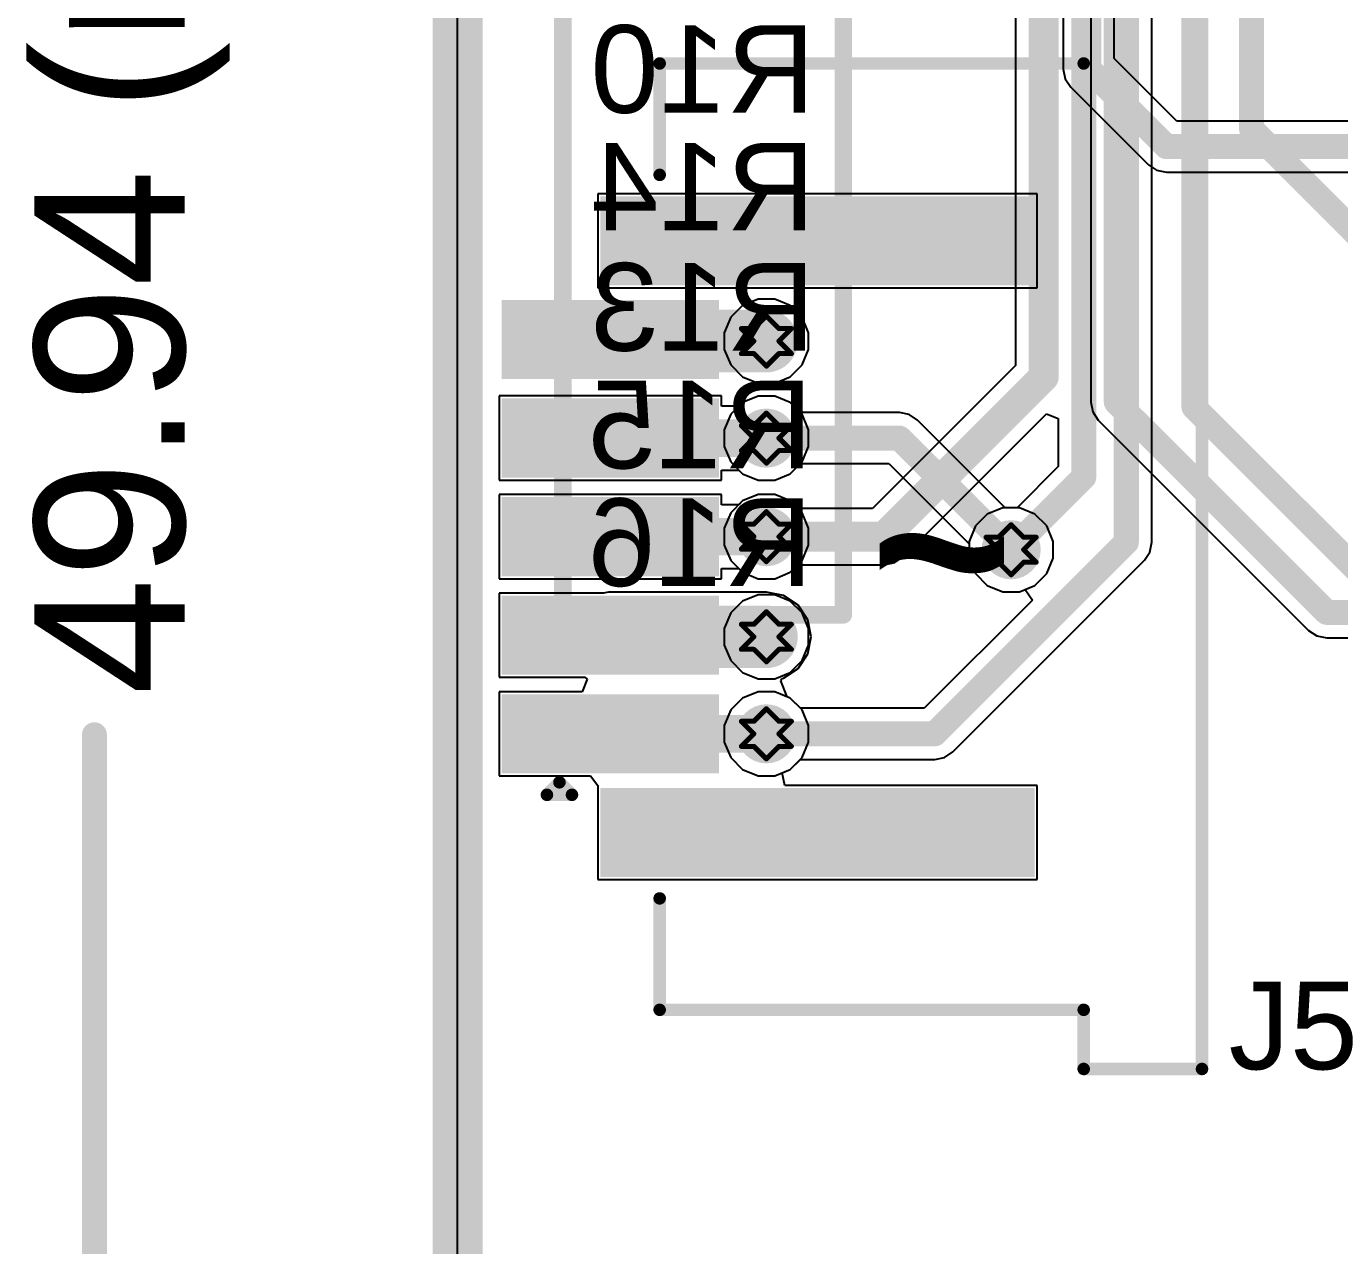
# Model space of a CAD drawing. Header units: inches. Extents: x -0.2 to 15.8, y 0 to 3.5.
# Drawn here: x -0.172 to 0.352, y 0.477 to 0.964 of the extents above; entities that cross this region are included whole.
import ezdxf

# ---------------------------------------------------------------- set-up
doc = ezdxf.new("R2010")
doc.units = ezdxf.units.IN
doc.header["$MEASUREMENT"] = 0
for name, color, linetype in [('Board Outline', 76, 'Continuous'), ('Bottom Layer', 5, 'Continuous'), ('Bottom Overlay', 54, 'Continuous'), ('Dimension', 6, 'Continuous'), ('Drill Drawing', 1, 'Continuous'), ('Signal_1', 16, 'Continuous'), ('Signal_2', 76, 'Continuous'), ('Top Layer', 1, 'Continuous'), ('Top Overlay', 2, 'Continuous'), ('Top Paste', 8, 'Continuous'), ('Top Solder', 216, 'Continuous'), ('Via Holes', 16, 'Continuous')]:
    doc.layers.add(name, color=color, linetype=linetype)
doc.styles.add('Arial', font='', dxfattribs={"height": 0.2})
doc.styles.add('Arial_Bold', font='', dxfattribs={"height": 0.2})
doc.styles.get('Arial').set_extended_font_data('Arial')
doc.styles.get('Arial_Bold').set_extended_font_data('Arial', bold=True)

msp = doc.modelspace()

# ---------------------------------------------------------------- hatches: boundary and pattern name
at = {"layer": 'Bottom Layer'}
h = msp.add_hatch(color=5, dxfattribs=at)
edge = h.paths.add_edge_path()
edge.add_arc((0.12329, 0.83834), 0.01181, 0, 360)
h = msp.add_hatch(color=5, dxfattribs=at)
edge = h.paths.add_edge_path()
edge.add_arc((0.12329, 0.79959), 0.01181, 0, 360)
h = msp.add_hatch(color=5, dxfattribs=at)
edge = h.paths.add_edge_path()
edge.add_arc((0.12329, 0.76024), 0.01181, 0, 360)
h = msp.add_hatch(color=5, dxfattribs=at)
edge = h.paths.add_edge_path()
edge.add_arc((0.221, 0.755), 0.01181, 0, 360)
h = msp.add_hatch(color=5, dxfattribs=at)
edge = h.paths.add_edge_path()
edge.add_arc((0.12329, 0.72024), 0.01181, 0, 360)
h = msp.add_hatch(color=5, dxfattribs=at)
edge = h.paths.add_edge_path()
edge.add_arc((0.12329, 0.68149), 0.01181, 0, 360)
at = {"layer": 'Signal_1'}
h = msp.add_hatch(color=16, dxfattribs=at)
edge = h.paths.add_edge_path()
edge.add_arc((0.12329, 0.83834), 0.01181, 0, 360)
h = msp.add_hatch(color=16, dxfattribs=at)
edge = h.paths.add_edge_path()
edge.add_arc((0.12329, 0.79959), 0.01181, 0, 360)
h = msp.add_hatch(color=16, dxfattribs=at)
edge = h.paths.add_edge_path()
edge.add_arc((0.12329, 0.76024), 0.01181, 0, 360)
h = msp.add_hatch(color=16, dxfattribs=at)
edge = h.paths.add_edge_path()
edge.add_arc((0.221, 0.755), 0.01181, 0, 360)
h = msp.add_hatch(color=16, dxfattribs=at)
edge = h.paths.add_edge_path()
edge.add_arc((0.12329, 0.72024), 0.01181, 0, 360)
h = msp.add_hatch(color=16, dxfattribs=at)
edge = h.paths.add_edge_path()
edge.add_arc((0.12329, 0.68149), 0.01181, 0, 360)
at = {"layer": 'Signal_2'}
h = msp.add_hatch(color=76, dxfattribs=at)
edge = h.paths.add_edge_path()
edge.add_arc((0.12329, 0.83834), 0.01181, 0, 360)
h = msp.add_hatch(color=76, dxfattribs=at)
edge = h.paths.add_edge_path()
edge.add_arc((0.12329, 0.79959), 0.01181, 0, 360)
h = msp.add_hatch(color=76, dxfattribs=at)
edge = h.paths.add_edge_path()
edge.add_arc((0.12329, 0.76024), 0.01181, 0, 360)
h = msp.add_hatch(color=76, dxfattribs=at)
edge = h.paths.add_edge_path()
edge.add_arc((0.221, 0.755), 0.01181, 0, 360)
h = msp.add_hatch(color=76, dxfattribs=at)
edge = h.paths.add_edge_path()
edge.add_arc((0.12329, 0.72024), 0.01181, 0, 360)
h = msp.add_hatch(color=76, dxfattribs=at)
edge = h.paths.add_edge_path()
edge.add_arc((0.12329, 0.68149), 0.01181, 0, 360)
at = {"layer": 'Top Layer'}
for points in [[(0.06099, 0.86457), (0.06099, 0.89213), (0.22635, 0.89213), (0.22635, 0.86457)], [(0.02162, 0.82717), (0.02162, 0.85079), (0.10036, 0.85079), (0.10036, 0.82717)], [(0.02162, 0.7878), (0.02162, 0.81142), (0.10036, 0.81142), (0.10036, 0.7878)], [(0.02162, 0.74843), (0.02162, 0.77205), (0.10036, 0.77205), (0.10036, 0.74843)], [(0.02162, 0.70906), (0.02162, 0.73268), (0.10036, 0.73268), (0.10036, 0.70906)], [(0.02162, 0.66969), (0.02162, 0.69331), (0.10036, 0.69331), (0.10036, 0.66969)], [(0.06099, 0.62835), (0.06099, 0.65591), (0.22635, 0.65591), (0.22635, 0.62835)]]:
    msp.add_hatch(color=1, dxfattribs=at).paths.add_polyline_path(points)
h = msp.add_hatch(color=1, dxfattribs=at)
edge = h.paths.add_edge_path()
edge.add_arc((0.12329, 0.83834), 0.01181, 0, 360)
h = msp.add_hatch(color=1, dxfattribs=at)
edge = h.paths.add_edge_path()
edge.add_arc((0.12329, 0.79959), 0.01181, 0, 360)
h = msp.add_hatch(color=1, dxfattribs=at)
edge = h.paths.add_edge_path()
edge.add_arc((0.12329, 0.76024), 0.01181, 0, 360)
h = msp.add_hatch(color=1, dxfattribs=at)
edge = h.paths.add_edge_path()
edge.add_arc((0.221, 0.755), 0.01181, 0, 360)
h = msp.add_hatch(color=1, dxfattribs=at)
edge = h.paths.add_edge_path()
edge.add_arc((0.12329, 0.72024), 0.01181, 0, 360)
h = msp.add_hatch(color=1, dxfattribs=at)
edge = h.paths.add_edge_path()
edge.add_arc((0.12329, 0.68149), 0.01181, 0, 360)
at = {"layer": 'Top Paste'}
for points in [[(0.06099, 0.86457), (0.06099, 0.89213), (0.22635, 0.89213), (0.22635, 0.86457)], [(0.02162, 0.82717), (0.02162, 0.85079), (0.10036, 0.85079), (0.10036, 0.82717)], [(0.02162, 0.7878), (0.02162, 0.81142), (0.10036, 0.81142), (0.10036, 0.7878)], [(0.02162, 0.74843), (0.02162, 0.77205), (0.10036, 0.77205), (0.10036, 0.74843)], [(0.02162, 0.70906), (0.02162, 0.73268), (0.10036, 0.73268), (0.10036, 0.70906)], [(0.02162, 0.66969), (0.02162, 0.69331), (0.10036, 0.69331), (0.10036, 0.66969)], [(0.06099, 0.62835), (0.06099, 0.65591), (0.22635, 0.65591), (0.22635, 0.62835)]]:
    msp.add_hatch(color=8, dxfattribs=at).paths.add_polyline_path(points)
at = {"layer": 'Top Solder'}
for points in [[(0.05699, 0.86057), (0.05699, 0.89613), (0.23035, 0.89613), (0.23035, 0.86057)], [(0.01762, 0.82317), (0.01762, 0.85479), (0.10436, 0.85479), (0.10436, 0.82317)], [(0.01762, 0.7838), (0.01762, 0.81542), (0.10436, 0.81542), (0.10436, 0.7838)], [(0.01762, 0.74443), (0.01762, 0.77605), (0.10436, 0.77605), (0.10436, 0.74443)], [(0.01762, 0.70506), (0.01762, 0.73668), (0.10436, 0.73668), (0.10436, 0.70506)], [(0.01762, 0.66569), (0.01762, 0.69731), (0.10436, 0.69731), (0.10436, 0.66569)], [(0.05699, 0.62435), (0.05699, 0.65991), (0.23035, 0.65991), (0.23035, 0.62435)]]:
    msp.add_hatch(color=216, dxfattribs=at).paths.add_polyline_path(points)
at = {"layer": 'Via Holes'}
h = msp.add_hatch(color=7, dxfattribs=at)
edge = h.paths.add_edge_path()
edge.add_arc((0.12329, 0.83834), 0.00591, 0, 360)
h = msp.add_hatch(color=7, dxfattribs=at)
edge = h.paths.add_edge_path()
edge.add_arc((0.12329, 0.79959), 0.00591, 0, 360)
h = msp.add_hatch(color=7, dxfattribs=at)
edge = h.paths.add_edge_path()
edge.add_arc((0.12329, 0.76024), 0.00591, 0, 360)
h = msp.add_hatch(color=7, dxfattribs=at)
edge = h.paths.add_edge_path()
edge.add_arc((0.221, 0.755), 0.00591, 0, 360)
h = msp.add_hatch(color=7, dxfattribs=at)
edge = h.paths.add_edge_path()
edge.add_arc((0.12329, 0.72024), 0.00591, 0, 360)
h = msp.add_hatch(color=7, dxfattribs=at)
edge = h.paths.add_edge_path()
edge.add_arc((0.12329, 0.68149), 0.00591, 0, 360)

# ---------------------------------------------------------------- linework, layer by layer
at = {"layer": 'Board Outline', "const_width": 0.02}
msp.add_lwpolyline([(0, 1.966), (0, 0)], dxfattribs=at)
at = {"layer": 'Bottom Layer'}
for p, q in [((0, 0), (0, 1.9627)), ((0.11377, 0.81384), (0.10904, 0.80911)), ((0.11995, 0.8164), (0.11377, 0.81384)), ((0.12663, 0.8164), (0.11995, 0.8164)), ((0.13281, 0.81384), (0.12663, 0.8164)), ((0.13687, 0.80979), (0.13281, 0.81384)), ((0.10904, 0.80911), (0.10648, 0.80293)), ((0.17641, 0.80979), (0.13687, 0.80979)), ((0.18031, 0.80901), (0.17641, 0.80979)), ((0.18362, 0.8068), (0.18031, 0.80901)), ((0.10648, 0.80293), (0.10648, 0.79625)), ((0.21861, 0.77181), (0.18362, 0.8068)), ((0.10648, 0.79625), (0.10904, 0.79007)), ((0.10904, 0.79007), (0.11377, 0.78534)), ((0.13281, 0.78534), (0.13687, 0.78939)), ((0.13687, 0.78939), (0.17219, 0.78939)), ((0.17219, 0.78939), (0.20419, 0.75739)), ((0.11377, 0.78534), (0.11995, 0.78278)), ((0.11995, 0.78278), (0.12663, 0.78278)), ((0.12663, 0.78278), (0.13281, 0.78534)), ((0.11995, 0.77705), (0.11377, 0.77449)), ((0.12663, 0.77705), (0.11995, 0.77705)), ((0.13281, 0.77449), (0.12663, 0.77705)), ((0.11377, 0.77449), (0.10904, 0.76976)), ((0.13754, 0.76976), (0.13281, 0.77449)), ((0.22434, 0.77181), (0.21861, 0.77181)), ((0.23052, 0.76925), (0.22434, 0.77181)), ((0.10904, 0.76976), (0.10648, 0.76358)), ((0.1401, 0.76358), (0.13754, 0.76976)), ((0.23525, 0.76452), (0.23052, 0.76925)), ((0.10648, 0.76358), (0.10648, 0.7569)), ((0.1401, 0.7569), (0.1401, 0.76358)), ((0.23781, 0.75834), (0.23525, 0.76452)), ((0.10648, 0.7569), (0.10904, 0.75072)), ((0.13754, 0.75072), (0.1401, 0.7569)), ((0.20419, 0.75739), (0.20419, 0.75166)), ((0.23781, 0.75166), (0.23781, 0.75834)), ((0.10904, 0.75072), (0.11377, 0.74599)), ((0.13281, 0.74599), (0.13754, 0.75072)), ((0.20419, 0.75166), (0.20675, 0.74548)), ((0.23525, 0.74548), (0.23781, 0.75166)), ((0.11377, 0.74599), (0.11995, 0.74343)), ((0.12663, 0.74343), (0.13281, 0.74599)), ((0.20675, 0.74548), (0.21148, 0.74075)), ((0.23052, 0.74075), (0.23525, 0.74548)), ((0.11995, 0.74343), (0.12663, 0.74343)), ((0.21148, 0.74075), (0.21766, 0.73819)), ((0.22434, 0.73819), (0.23052, 0.74075)), ((0.11377, 0.73449), (0.10904, 0.72976)), ((0.11995, 0.73705), (0.11377, 0.73449)), ((0.12663, 0.73705), (0.11995, 0.73705)), ((0.13281, 0.73449), (0.12663, 0.73705)), ((0.13754, 0.72976), (0.13281, 0.73449)), ((0.21766, 0.73819), (0.22434, 0.73819)), ((0.10904, 0.72976), (0.10648, 0.72358)), ((0.1401, 0.72358), (0.13754, 0.72976)), ((0.10648, 0.72358), (0.10648, 0.7169)), ((0.1401, 0.7169), (0.1401, 0.72358)), ((0.10648, 0.7169), (0.10904, 0.71072)), ((0.13754, 0.71072), (0.1401, 0.7169)), ((0.10904, 0.71072), (0.11377, 0.70599)), ((0.13281, 0.70599), (0.13754, 0.71072)), ((0.11377, 0.70599), (0.11995, 0.70343)), ((0.11995, 0.70343), (0.12663, 0.70343)), ((0.12663, 0.70343), (0.13281, 0.70599)), ((0.11995, 0.6983), (0.11377, 0.69574)), ((0.12663, 0.6983), (0.11995, 0.6983)), ((0.13281, 0.69574), (0.12663, 0.6983)), ((0.11377, 0.69574), (0.10904, 0.69101)), ((0.13754, 0.69101), (0.13281, 0.69574)), ((0.10904, 0.69101), (0.10648, 0.68483)), ((0.1401, 0.68483), (0.13754, 0.69101)), ((0.10648, 0.68483), (0.10648, 0.67815)), ((0.1401, 0.67815), (0.1401, 0.68483)), ((0.10648, 0.67815), (0.10904, 0.67197)), ((0.13754, 0.67197), (0.1401, 0.67815)), ((0.10904, 0.67197), (0.11377, 0.66724)), ((0.13281, 0.66724), (0.13754, 0.67197)), ((0.11377, 0.66724), (0.11995, 0.66468)), ((0.12663, 0.66468), (0.13281, 0.66724)), ((0.11995, 0.66468), (0.12663, 0.66468))]:
    msp.add_line(p, q, dxfattribs=at)
at = {"layer": 'Bottom Layer', "const_width": 0.01}
for points in [[(0.12329, 0.79959), (0.17641, 0.79959)], [(0.17641, 0.79959), (0.221, 0.755)]]:
    msp.add_lwpolyline(points, dxfattribs=at)
at = {"layer": 'Bottom Layer', "const_width": 0.005}
for points in [[(0.12079, 0.79959, 1), (0.12579, 0.79959, 1)], [(0.17391, 0.79959, 1), (0.17891, 0.79959, 1)], [(0.17391, 0.79959, 1), (0.17891, 0.79959, 1)], [(0.2185, 0.755, 1), (0.2235, 0.755, 1)]]:
    msp.add_lwpolyline(points, format="xyb", close=True, dxfattribs=at)
at = {"layer": 'Bottom Overlay', "const_width": 0.007}
for points in [[(0.042, 0.729), (0.042, 1.07)], [(0.154, 0.729), (0.154, 1.07)], [(0.042, 0.729), (0.154, 0.729)]]:
    msp.add_lwpolyline(points, dxfattribs=at)
at = {"layer": 'Bottom Overlay', "const_width": 0.0035}
for points in [[(0.04025, 0.729, 1), (0.04375, 0.729, 1)], [(0.04025, 0.729, 1), (0.04375, 0.729, 1)], [(0.15225, 0.729, 1), (0.15575, 0.729, 1)], [(0.15225, 0.729, 1), (0.15575, 0.729, 1)]]:
    msp.add_lwpolyline(points, format="xyb", close=True, dxfattribs=at)
at = {"layer": 'Dimension', "const_width": 0.01}
for points in [[(0, 0.02), (0, 2.098)], [(-0.145, 0), (-0.145, 0.68109)]]:
    msp.add_lwpolyline(points, dxfattribs=at)
at = {"layer": 'Dimension', "const_width": 0.005}
msp.add_lwpolyline([(-0.1475, 0.68109, 1), (-0.1425, 0.68109, 1)], format="xyb", close=True, dxfattribs=at)
at = {"layer": 'Drill Drawing', "const_width": 0.002}
for points in [[(0.11329, 0.84334), (0.11829, 0.83834)], [(0.11329, 0.84334), (0.11829, 0.84334)], [(0.11829, 0.84334), (0.12329, 0.84834)], [(0.12329, 0.84834), (0.12829, 0.84334)], [(0.12829, 0.84334), (0.13329, 0.84334)], [(0.12829, 0.83834), (0.13329, 0.84334)], [(0.11329, 0.83334), (0.11829, 0.83834)], [(0.12829, 0.83834), (0.13329, 0.83334)], [(0.11329, 0.83334), (0.11829, 0.83334)], [(0.11829, 0.83334), (0.12329, 0.82834)], [(0.12329, 0.82834), (0.12829, 0.83334)], [(0.12829, 0.83334), (0.13329, 0.83334)], [(0.11829, 0.80459), (0.12329, 0.80959)], [(0.12329, 0.80959), (0.12829, 0.80459)], [(0.11329, 0.80459), (0.11829, 0.79959)], [(0.11329, 0.80459), (0.11829, 0.80459)], [(0.12829, 0.80459), (0.13329, 0.80459)], [(0.12829, 0.79959), (0.13329, 0.80459)], [(0.11329, 0.79459), (0.11829, 0.79959)], [(0.12829, 0.79959), (0.13329, 0.79459)], [(0.11329, 0.79459), (0.11829, 0.79459)], [(0.11829, 0.79459), (0.12329, 0.78959)], [(0.12329, 0.78959), (0.12829, 0.79459)], [(0.12829, 0.79459), (0.13329, 0.79459)], [(0.11829, 0.76524), (0.12329, 0.77024)], [(0.12329, 0.77024), (0.12829, 0.76524)], [(0.11329, 0.76524), (0.11829, 0.76024)], [(0.11329, 0.76524), (0.11829, 0.76524)], [(0.12829, 0.76524), (0.13329, 0.76524)], [(0.12829, 0.76024), (0.13329, 0.76524)], [(0.216, 0.76), (0.221, 0.765)], [(0.221, 0.765), (0.226, 0.76)], [(0.11329, 0.75524), (0.11829, 0.76024)], [(0.12829, 0.76024), (0.13329, 0.75524)], [(0.211, 0.76), (0.216, 0.755)], [(0.211, 0.76), (0.216, 0.76)], [(0.226, 0.76), (0.231, 0.76)], [(0.226, 0.755), (0.231, 0.76)], [(0.11329, 0.75524), (0.11829, 0.75524)], [(0.11829, 0.75524), (0.12329, 0.75024)], [(0.12329, 0.75024), (0.12829, 0.75524)], [(0.12829, 0.75524), (0.13329, 0.75524)], [(0.211, 0.75), (0.216, 0.755)], [(0.226, 0.755), (0.231, 0.75)], [(0.211, 0.75), (0.216, 0.75)], [(0.216, 0.75), (0.221, 0.745)], [(0.221, 0.745), (0.226, 0.75)], [(0.226, 0.75), (0.231, 0.75)], [(0.11829, 0.72524), (0.12329, 0.73024)], [(0.12329, 0.73024), (0.12829, 0.72524)], [(0.11329, 0.72524), (0.11829, 0.72024)], [(0.11329, 0.72524), (0.11829, 0.72524)], [(0.12829, 0.72524), (0.13329, 0.72524)], [(0.12829, 0.72024), (0.13329, 0.72524)], [(0.11329, 0.71524), (0.11829, 0.72024)], [(0.12829, 0.72024), (0.13329, 0.71524)], [(0.11329, 0.71524), (0.11829, 0.71524)], [(0.11829, 0.71524), (0.12329, 0.71024)], [(0.12329, 0.71024), (0.12829, 0.71524)], [(0.12829, 0.71524), (0.13329, 0.71524)], [(0.11829, 0.68649), (0.12329, 0.69149)], [(0.12329, 0.69149), (0.12829, 0.68649)], [(0.11329, 0.68649), (0.11829, 0.68149)], [(0.11329, 0.68649), (0.11829, 0.68649)], [(0.12829, 0.68649), (0.13329, 0.68649)], [(0.12829, 0.68149), (0.13329, 0.68649)], [(0.11329, 0.67649), (0.11829, 0.68149)], [(0.12829, 0.68149), (0.13329, 0.67649)], [(0.11329, 0.67649), (0.11829, 0.67649)], [(0.11829, 0.67649), (0.12329, 0.67149)], [(0.12329, 0.67149), (0.12829, 0.67649)], [(0.12829, 0.67649), (0.13329, 0.67649)]]:
    msp.add_lwpolyline(points, dxfattribs=at)
at = {"layer": 'Drill Drawing', "const_width": 0.001}
for points in [[(0.11279, 0.84334, 1), (0.11379, 0.84334, 1)], [(0.11279, 0.84334, 1), (0.11379, 0.84334, 1)], [(0.11779, 0.84334, 1), (0.11879, 0.84334, 1)], [(0.11779, 0.84334, 1), (0.11879, 0.84334, 1)], [(0.12279, 0.84834, 1), (0.12379, 0.84834, 1)], [(0.12279, 0.84834, 1), (0.12379, 0.84834, 1)], [(0.12779, 0.84334, 1), (0.12879, 0.84334, 1)], [(0.12779, 0.84334, 1), (0.12879, 0.84334, 1)], [(0.13279, 0.84334, 1), (0.13379, 0.84334, 1)], [(0.13279, 0.84334, 1), (0.13379, 0.84334, 1)], [(0.11779, 0.83834, 1), (0.11879, 0.83834, 1)], [(0.11779, 0.83834, 1), (0.11879, 0.83834, 1)], [(0.12779, 0.83834, 1), (0.12879, 0.83834, 1)], [(0.12779, 0.83834, 1), (0.12879, 0.83834, 1)], [(0.11279, 0.83334, 1), (0.11379, 0.83334, 1)], [(0.11279, 0.83334, 1), (0.11379, 0.83334, 1)], [(0.11779, 0.83334, 1), (0.11879, 0.83334, 1)], [(0.11779, 0.83334, 1), (0.11879, 0.83334, 1)], [(0.12779, 0.83334, 1), (0.12879, 0.83334, 1)], [(0.12779, 0.83334, 1), (0.12879, 0.83334, 1)], [(0.13279, 0.83334, 1), (0.13379, 0.83334, 1)], [(0.13279, 0.83334, 1), (0.13379, 0.83334, 1)], [(0.12279, 0.82834, 1), (0.12379, 0.82834, 1)], [(0.12279, 0.82834, 1), (0.12379, 0.82834, 1)], [(0.12279, 0.80959, 1), (0.12379, 0.80959, 1)], [(0.12279, 0.80959, 1), (0.12379, 0.80959, 1)], [(0.11279, 0.80459, 1), (0.11379, 0.80459, 1)], [(0.11279, 0.80459, 1), (0.11379, 0.80459, 1)], [(0.11779, 0.80459, 1), (0.11879, 0.80459, 1)], [(0.11779, 0.80459, 1), (0.11879, 0.80459, 1)], [(0.12779, 0.80459, 1), (0.12879, 0.80459, 1)], [(0.12779, 0.80459, 1), (0.12879, 0.80459, 1)], [(0.13279, 0.80459, 1), (0.13379, 0.80459, 1)], [(0.13279, 0.80459, 1), (0.13379, 0.80459, 1)], [(0.11779, 0.79959, 1), (0.11879, 0.79959, 1)], [(0.11779, 0.79959, 1), (0.11879, 0.79959, 1)], [(0.12779, 0.79959, 1), (0.12879, 0.79959, 1)], [(0.12779, 0.79959, 1), (0.12879, 0.79959, 1)], [(0.11279, 0.79459, 1), (0.11379, 0.79459, 1)], [(0.11279, 0.79459, 1), (0.11379, 0.79459, 1)], [(0.11779, 0.79459, 1), (0.11879, 0.79459, 1)], [(0.11779, 0.79459, 1), (0.11879, 0.79459, 1)], [(0.12779, 0.79459, 1), (0.12879, 0.79459, 1)], [(0.12779, 0.79459, 1), (0.12879, 0.79459, 1)], [(0.13279, 0.79459, 1), (0.13379, 0.79459, 1)], [(0.13279, 0.79459, 1), (0.13379, 0.79459, 1)], [(0.12279, 0.78959, 1), (0.12379, 0.78959, 1)], [(0.12279, 0.78959, 1), (0.12379, 0.78959, 1)], [(0.12279, 0.77024, 1), (0.12379, 0.77024, 1)], [(0.12279, 0.77024, 1), (0.12379, 0.77024, 1)], [(0.11279, 0.76524, 1), (0.11379, 0.76524, 1)], [(0.11279, 0.76524, 1), (0.11379, 0.76524, 1)], [(0.11779, 0.76524, 1), (0.11879, 0.76524, 1)], [(0.11779, 0.76524, 1), (0.11879, 0.76524, 1)], [(0.12779, 0.76524, 1), (0.12879, 0.76524, 1)], [(0.12779, 0.76524, 1), (0.12879, 0.76524, 1)], [(0.13279, 0.76524, 1), (0.13379, 0.76524, 1)], [(0.13279, 0.76524, 1), (0.13379, 0.76524, 1)], [(0.2205, 0.765, 1), (0.2215, 0.765, 1)], [(0.2205, 0.765, 1), (0.2215, 0.765, 1)], [(0.11779, 0.76024, 1), (0.11879, 0.76024, 1)], [(0.11779, 0.76024, 1), (0.11879, 0.76024, 1)], [(0.12779, 0.76024, 1), (0.12879, 0.76024, 1)], [(0.12779, 0.76024, 1), (0.12879, 0.76024, 1)], [(0.2105, 0.76, 1), (0.2115, 0.76, 1)], [(0.2105, 0.76, 1), (0.2115, 0.76, 1)], [(0.2155, 0.76, 1), (0.2165, 0.76, 1)], [(0.2155, 0.76, 1), (0.2165, 0.76, 1)], [(0.2255, 0.76, 1), (0.2265, 0.76, 1)], [(0.2255, 0.76, 1), (0.2265, 0.76, 1)], [(0.2305, 0.76, 1), (0.2315, 0.76, 1)], [(0.2305, 0.76, 1), (0.2315, 0.76, 1)], [(0.11279, 0.75524, 1), (0.11379, 0.75524, 1)], [(0.11279, 0.75524, 1), (0.11379, 0.75524, 1)], [(0.11779, 0.75524, 1), (0.11879, 0.75524, 1)], [(0.11779, 0.75524, 1), (0.11879, 0.75524, 1)], [(0.12779, 0.75524, 1), (0.12879, 0.75524, 1)], [(0.12779, 0.75524, 1), (0.12879, 0.75524, 1)], [(0.13279, 0.75524, 1), (0.13379, 0.75524, 1)], [(0.13279, 0.75524, 1), (0.13379, 0.75524, 1)], [(0.2155, 0.755, 1), (0.2165, 0.755, 1)], [(0.2155, 0.755, 1), (0.2165, 0.755, 1)], [(0.2255, 0.755, 1), (0.2265, 0.755, 1)], [(0.2255, 0.755, 1), (0.2265, 0.755, 1)], [(0.12279, 0.75024, 1), (0.12379, 0.75024, 1)], [(0.12279, 0.75024, 1), (0.12379, 0.75024, 1)], [(0.2105, 0.75, 1), (0.2115, 0.75, 1)], [(0.2105, 0.75, 1), (0.2115, 0.75, 1)], [(0.2155, 0.75, 1), (0.2165, 0.75, 1)], [(0.2155, 0.75, 1), (0.2165, 0.75, 1)], [(0.2255, 0.75, 1), (0.2265, 0.75, 1)], [(0.2255, 0.75, 1), (0.2265, 0.75, 1)], [(0.2305, 0.75, 1), (0.2315, 0.75, 1)], [(0.2305, 0.75, 1), (0.2315, 0.75, 1)], [(0.2205, 0.745, 1), (0.2215, 0.745, 1)], [(0.2205, 0.745, 1), (0.2215, 0.745, 1)], [(0.12279, 0.73024, 1), (0.12379, 0.73024, 1)], [(0.12279, 0.73024, 1), (0.12379, 0.73024, 1)], [(0.11279, 0.72524, 1), (0.11379, 0.72524, 1)], [(0.11279, 0.72524, 1), (0.11379, 0.72524, 1)], [(0.11779, 0.72524, 1), (0.11879, 0.72524, 1)], [(0.11779, 0.72524, 1), (0.11879, 0.72524, 1)], [(0.12779, 0.72524, 1), (0.12879, 0.72524, 1)], [(0.12779, 0.72524, 1), (0.12879, 0.72524, 1)], [(0.13279, 0.72524, 1), (0.13379, 0.72524, 1)], [(0.13279, 0.72524, 1), (0.13379, 0.72524, 1)], [(0.11779, 0.72024, 1), (0.11879, 0.72024, 1)], [(0.11779, 0.72024, 1), (0.11879, 0.72024, 1)], [(0.12779, 0.72024, 1), (0.12879, 0.72024, 1)], [(0.12779, 0.72024, 1), (0.12879, 0.72024, 1)], [(0.11279, 0.71524, 1), (0.11379, 0.71524, 1)], [(0.11279, 0.71524, 1), (0.11379, 0.71524, 1)], [(0.11779, 0.71524, 1), (0.11879, 0.71524, 1)], [(0.11779, 0.71524, 1), (0.11879, 0.71524, 1)], [(0.12779, 0.71524, 1), (0.12879, 0.71524, 1)], [(0.12779, 0.71524, 1), (0.12879, 0.71524, 1)], [(0.13279, 0.71524, 1), (0.13379, 0.71524, 1)], [(0.13279, 0.71524, 1), (0.13379, 0.71524, 1)], [(0.12279, 0.71024, 1), (0.12379, 0.71024, 1)], [(0.12279, 0.71024, 1), (0.12379, 0.71024, 1)], [(0.12279, 0.69149, 1), (0.12379, 0.69149, 1)], [(0.12279, 0.69149, 1), (0.12379, 0.69149, 1)], [(0.11279, 0.68649, 1), (0.11379, 0.68649, 1)], [(0.11279, 0.68649, 1), (0.11379, 0.68649, 1)], [(0.11779, 0.68649, 1), (0.11879, 0.68649, 1)], [(0.11779, 0.68649, 1), (0.11879, 0.68649, 1)], [(0.12779, 0.68649, 1), (0.12879, 0.68649, 1)], [(0.12779, 0.68649, 1), (0.12879, 0.68649, 1)], [(0.13279, 0.68649, 1), (0.13379, 0.68649, 1)], [(0.13279, 0.68649, 1), (0.13379, 0.68649, 1)], [(0.11779, 0.68149, 1), (0.11879, 0.68149, 1)], [(0.11779, 0.68149, 1), (0.11879, 0.68149, 1)], [(0.12779, 0.68149, 1), (0.12879, 0.68149, 1)], [(0.12779, 0.68149, 1), (0.12879, 0.68149, 1)], [(0.11279, 0.67649, 1), (0.11379, 0.67649, 1)], [(0.11279, 0.67649, 1), (0.11379, 0.67649, 1)], [(0.11779, 0.67649, 1), (0.11879, 0.67649, 1)], [(0.11779, 0.67649, 1), (0.11879, 0.67649, 1)], [(0.12779, 0.67649, 1), (0.12879, 0.67649, 1)], [(0.12779, 0.67649, 1), (0.12879, 0.67649, 1)], [(0.13279, 0.67649, 1), (0.13379, 0.67649, 1)], [(0.13279, 0.67649, 1), (0.13379, 0.67649, 1)], [(0.12279, 0.67149, 1), (0.12379, 0.67149, 1)], [(0.12279, 0.67149, 1), (0.12379, 0.67149, 1)]]:
    msp.add_lwpolyline(points, format="xyb", close=True, dxfattribs=at)
at = {"layer": 'Signal_1'}
for p, q in [((0, 0), (0, 1.9627)), ((0.2418, 1.26978), (0.2418, 0.947)), ((0.2622, 0.95122), (0.2622, 1.274)), ((0.28722, 0.9262), (0.2622, 0.95122)), ((0.2418, 0.947), (0.24258, 0.9431)), ((0.24258, 0.9431), (0.24479, 0.93979)), ((0.24479, 0.93979), (0.27579, 0.90879)), ((0.40142, 0.9262), (0.28722, 0.9262)), ((0.27579, 0.90879), (0.2791, 0.90658)), ((0.2791, 0.90658), (0.283, 0.9058)), ((0.283, 0.9058), (0.40142, 0.9058)), ((0.11995, 0.85515), (0.11377, 0.85259)), ((0.12663, 0.85515), (0.11995, 0.85515)), ((0.13281, 0.85259), (0.12663, 0.85515)), ((0.11377, 0.85259), (0.10904, 0.84786)), ((0.13754, 0.84786), (0.13281, 0.85259)), ((0.10904, 0.84786), (0.10648, 0.84168)), ((0.1401, 0.84168), (0.13754, 0.84786)), ((0.10648, 0.84168), (0.10648, 0.835)), ((0.1401, 0.835), (0.1401, 0.84168)), ((0.10648, 0.835), (0.10904, 0.82882)), ((0.13754, 0.82882), (0.1401, 0.835)), ((0.10904, 0.82882), (0.11377, 0.82409)), ((0.13281, 0.82409), (0.13754, 0.82882)), ((0.11377, 0.82409), (0.11995, 0.82153)), ((0.12663, 0.82153), (0.13281, 0.82409)), ((0.11995, 0.82153), (0.12663, 0.82153)), ((0.11377, 0.81384), (0.10904, 0.80911)), ((0.11995, 0.8164), (0.11377, 0.81384)), ((0.12663, 0.8164), (0.11995, 0.8164)), ((0.13281, 0.81384), (0.12663, 0.8164)), ((0.13754, 0.80911), (0.13281, 0.81384)), ((0.10904, 0.80911), (0.10648, 0.80293)), ((0.1401, 0.80293), (0.13754, 0.80911)), ((0.10648, 0.80293), (0.10648, 0.79625)), ((0.1401, 0.79625), (0.1401, 0.80293)), ((0.10648, 0.79625), (0.10904, 0.79007)), ((0.13754, 0.79007), (0.1401, 0.79625)), ((0.10904, 0.79007), (0.11377, 0.78534)), ((0.13281, 0.78534), (0.13754, 0.79007)), ((0.11377, 0.78534), (0.11995, 0.78278)), ((0.11995, 0.78278), (0.12663, 0.78278)), ((0.12663, 0.78278), (0.13281, 0.78534)), ((0.11995, 0.77705), (0.11377, 0.77449)), ((0.12663, 0.77705), (0.11995, 0.77705)), ((0.13281, 0.77449), (0.12663, 0.77705)), ((0.11377, 0.77449), (0.10904, 0.76976)), ((0.13754, 0.76976), (0.13281, 0.77449)), ((0.21766, 0.77181), (0.21148, 0.76925)), ((0.22434, 0.77181), (0.21766, 0.77181)), ((0.23052, 0.76925), (0.22434, 0.77181)), ((0.10904, 0.76976), (0.10648, 0.76358)), ((0.1401, 0.76358), (0.13754, 0.76976)), ((0.21148, 0.76925), (0.20675, 0.76452)), ((0.23525, 0.76452), (0.23052, 0.76925)), ((0.10648, 0.76358), (0.10648, 0.7569)), ((0.1401, 0.7569), (0.1401, 0.76358)), ((0.20675, 0.76452), (0.20419, 0.75834)), ((0.23781, 0.75834), (0.23525, 0.76452)), ((0.10648, 0.7569), (0.10904, 0.75072)), ((0.13754, 0.75072), (0.1401, 0.7569)), ((0.20419, 0.75834), (0.20419, 0.75166)), ((0.23781, 0.75166), (0.23781, 0.75834)), ((0.10904, 0.75072), (0.11377, 0.74599)), ((0.13281, 0.74599), (0.13754, 0.75072)), ((0.20419, 0.75166), (0.20675, 0.74548)), ((0.23525, 0.74548), (0.23781, 0.75166)), ((0.11377, 0.74599), (0.11995, 0.74343)), ((0.12663, 0.74343), (0.13281, 0.74599)), ((0.20675, 0.74548), (0.21148, 0.74075)), ((0.23052, 0.74075), (0.23525, 0.74548)), ((0.11995, 0.74343), (0.12663, 0.74343)), ((0.21148, 0.74075), (0.21766, 0.73819)), ((0.22434, 0.73819), (0.23052, 0.74075)), ((0.21766, 0.73819), (0.22434, 0.73819)), ((0.11995, 0.6983), (0.11377, 0.69574)), ((0.12663, 0.6983), (0.11995, 0.6983)), ((0.13281, 0.69574), (0.12663, 0.6983)), ((0.11377, 0.69574), (0.10904, 0.69101)), ((0.13754, 0.69101), (0.13281, 0.69574)), ((0.10904, 0.69101), (0.10648, 0.68483)), ((0.1401, 0.68483), (0.13754, 0.69101)), ((0.10648, 0.68483), (0.10648, 0.67815)), ((0.1401, 0.67815), (0.1401, 0.68483)), ((0.10648, 0.67815), (0.10904, 0.67197)), ((0.13754, 0.67197), (0.1401, 0.67815)), ((0.10904, 0.67197), (0.11377, 0.66724)), ((0.13281, 0.66724), (0.13754, 0.67197)), ((0.11377, 0.66724), (0.11995, 0.66468)), ((0.12663, 0.66468), (0.13281, 0.66724)), ((0.11995, 0.66468), (0.12663, 0.66468))]:
    msp.add_line(p, q, dxfattribs=at)
at = {"layer": 'Signal_1', "const_width": 0.01}
for points in [[(0.252, 0.947), (0.252, 1.274)], [(0.252, 0.947), (0.283, 0.916)], [(0.283, 0.916), (0.415, 0.916)]]:
    msp.add_lwpolyline(points, dxfattribs=at)
at = {"layer": 'Signal_1', "const_width": 0.005}
for points in [[(0.2495, 0.947, 1), (0.2545, 0.947, 1)], [(0.2495, 0.947, 1), (0.2545, 0.947, 1)], [(0.2805, 0.916, 1), (0.2855, 0.916, 1)], [(0.2805, 0.916, 1), (0.2855, 0.916, 1)]]:
    msp.add_lwpolyline(points, format="xyb", close=True, dxfattribs=at)
at = {"layer": 'Signal_2'}
for p, q in [((0, 0), (0, 1.9627)), ((0.22278, 1.10406), (0.22278, 0.82865)), ((0.2772, 0.758), (0.2772, 1.10396)), ((0.11995, 0.85515), (0.11377, 0.85259)), ((0.12663, 0.85515), (0.11995, 0.85515)), ((0.13281, 0.85259), (0.12663, 0.85515)), ((0.11377, 0.85259), (0.10904, 0.84786)), ((0.13754, 0.84786), (0.13281, 0.85259)), ((0.10904, 0.84786), (0.10648, 0.84168)), ((0.1401, 0.84168), (0.13754, 0.84786)), ((0.10648, 0.84168), (0.10648, 0.835)), ((0.1401, 0.835), (0.1401, 0.84168)), ((0.10648, 0.835), (0.10904, 0.82882)), ((0.13754, 0.82882), (0.1401, 0.835)), ((0.10904, 0.82882), (0.11377, 0.82409)), ((0.13281, 0.82409), (0.13754, 0.82882)), ((0.22278, 0.82865), (0.16559, 0.77146)), ((0.11377, 0.82409), (0.11995, 0.82153)), ((0.12663, 0.82153), (0.13281, 0.82409)), ((0.11995, 0.82153), (0.12663, 0.82153)), ((0.11377, 0.81384), (0.10904, 0.80911)), ((0.11995, 0.8164), (0.11377, 0.81384)), ((0.12663, 0.8164), (0.11995, 0.8164)), ((0.13281, 0.81384), (0.12663, 0.8164)), ((0.13754, 0.80911), (0.13281, 0.81384)), ((0.10904, 0.80911), (0.10648, 0.80293)), ((0.1401, 0.80293), (0.13754, 0.80911)), ((0.17817, 0.75231), (0.23518, 0.80932)), ((0.23518, 0.80932), (0.2398, 0.80741)), ((0.10648, 0.80293), (0.10648, 0.79625)), ((0.1401, 0.79625), (0.1401, 0.80293)), ((0.2398, 0.80741), (0.2398, 0.78822)), ((0.10648, 0.79625), (0.10904, 0.79007)), ((0.13754, 0.79007), (0.1401, 0.79625)), ((0.10904, 0.79007), (0.11377, 0.78534)), ((0.13281, 0.78534), (0.13754, 0.79007)), ((0.2398, 0.78822), (0.22339, 0.77181)), ((0.11377, 0.78534), (0.11995, 0.78278)), ((0.11995, 0.78278), (0.12663, 0.78278)), ((0.12663, 0.78278), (0.13281, 0.78534)), ((0.11995, 0.77705), (0.11377, 0.77449)), ((0.12663, 0.77705), (0.11995, 0.77705)), ((0.13281, 0.77449), (0.12663, 0.77705)), ((0.11377, 0.77449), (0.10904, 0.76976)), ((0.13585, 0.77146), (0.13281, 0.77449)), ((0.16559, 0.77146), (0.13585, 0.77146)), ((0.21766, 0.77181), (0.21148, 0.76925)), ((0.22339, 0.77181), (0.21766, 0.77181)), ((0.10904, 0.76976), (0.10648, 0.76358)), ((0.21148, 0.76925), (0.20675, 0.76452)), ((0.10648, 0.76358), (0.10648, 0.7569)), ((0.20675, 0.76452), (0.20419, 0.75834)), ((0.10648, 0.7569), (0.10904, 0.75072)), ((0.20419, 0.75834), (0.20419, 0.75166)), ((0.27642, 0.7541), (0.2772, 0.758)), ((0.10904, 0.75072), (0.11377, 0.74599)), ((0.17453, 0.74988), (0.17817, 0.75231)), ((0.1977, 0.67428), (0.27421, 0.75079)), ((0.20419, 0.75166), (0.20675, 0.74548)), ((0.27421, 0.75079), (0.27642, 0.7541)), ((0.11377, 0.74599), (0.11995, 0.74343)), ((0.12663, 0.74343), (0.13281, 0.74599)), ((0.13281, 0.74599), (0.13585, 0.74902)), ((0.13585, 0.74902), (0.17024, 0.74902)), ((0.17024, 0.74902), (0.17453, 0.74988)), ((0.17024, 0.74902), (0.17024, 0.74902)), ((0.20675, 0.74548), (0.21148, 0.74075)), ((0.11995, 0.74343), (0.12663, 0.74343)), ((0.21148, 0.74075), (0.21766, 0.73819)), ((0.22949, 0.73491), (0.18627, 0.69169)), ((0.21766, 0.73819), (0.22434, 0.73819)), ((0.22434, 0.73819), (0.22666, 0.73915)), ((0.22666, 0.73915), (0.22949, 0.73491)), ((0.11995, 0.6983), (0.11377, 0.69574)), ((0.12663, 0.6983), (0.11995, 0.6983)), ((0.13281, 0.69574), (0.12663, 0.6983)), ((0.11377, 0.69574), (0.10904, 0.69101)), ((0.13687, 0.69169), (0.13281, 0.69574)), ((0.10904, 0.69101), (0.10648, 0.68483)), ((0.18627, 0.69169), (0.13687, 0.69169)), ((0.10648, 0.68483), (0.10648, 0.67815)), ((0.10648, 0.67815), (0.10904, 0.67197)), ((0.10904, 0.67197), (0.11377, 0.66724)), ((0.13281, 0.66724), (0.13687, 0.67129)), ((0.13687, 0.67129), (0.19049, 0.67129)), ((0.19049, 0.67129), (0.19439, 0.67207)), ((0.19439, 0.67207), (0.1977, 0.67428)), ((0.11377, 0.66724), (0.11995, 0.66468)), ((0.12663, 0.66468), (0.13281, 0.66724)), ((0.11995, 0.66468), (0.12663, 0.66468))]:
    msp.add_line(p, q, dxfattribs=at)
for points, const_width in [([(0.234, 0.824), (0.234, 1.249)], 0.012), ([(0.25, 0.784), (0.25, 1.239)], 0.01), ([(0.267, 0.758), (0.267, 1.225)], 0.01), ([(0.17024, 0.76024), (0.234, 0.824)], 0.012), ([(0.221, 0.755), (0.25, 0.784)], 0.01), ([(0.12329, 0.76024), (0.17024, 0.76024)], 0.012), ([(0.19049, 0.68149), (0.267, 0.758)], 0.01), ([(0.12329, 0.68149), (0.19049, 0.68149)], 0.01)]:
    msp.add_lwpolyline(points, dxfattribs=dict(at, const_width=const_width))
for points, const_width in [([(0.231, 0.824, 1), (0.237, 0.824, 1)], 0.006), ([(0.231, 0.824, 1), (0.237, 0.824, 1)], 0.006), ([(0.2475, 0.784, 1), (0.2525, 0.784, 1)], 0.005), ([(0.2475, 0.784, 1), (0.2525, 0.784, 1)], 0.005), ([(0.12029, 0.76024, 1), (0.12629, 0.76024, 1)], 0.006), ([(0.16724, 0.76024, 1), (0.17324, 0.76024, 1)], 0.006), ([(0.16724, 0.76024, 1), (0.17324, 0.76024, 1)], 0.006), ([(0.2645, 0.758, 1), (0.2695, 0.758, 1)], 0.005), ([(0.2645, 0.758, 1), (0.2695, 0.758, 1)], 0.005), ([(0.2185, 0.755, 1), (0.2235, 0.755, 1)], 0.005), ([(0.12079, 0.68149, 1), (0.12579, 0.68149, 1)], 0.005), ([(0.18799, 0.68149, 1), (0.19299, 0.68149, 1)], 0.005), ([(0.18799, 0.68149, 1), (0.19299, 0.68149, 1)], 0.005)]:
    msp.add_lwpolyline(points, format="xyb", close=True, dxfattribs=dict(at, const_width=const_width))
at = {"layer": 'Top Layer'}
for p, q in [((0, 0), (0, 1.9627)), ((0.2528, 1.21578), (0.2528, 0.814)), ((0.23135, 0.89713), (0.05599, 0.89713)), ((0.05599, 0.89713), (0.05599, 0.85957)), ((0.23135, 0.85957), (0.23135, 0.89713)), ((0.05599, 0.85957), (0.23135, 0.85957)), ((0.10536, 0.81642), (0.01662, 0.81642)), ((0.01662, 0.81642), (0.01662, 0.7828)), ((0.10536, 0.81233), (0.10536, 0.81642)), ((0.11377, 0.81384), (0.11226, 0.81233)), ((0.11995, 0.8164), (0.11377, 0.81384)), ((0.12663, 0.8164), (0.11995, 0.8164)), ((0.13281, 0.81384), (0.12663, 0.8164)), ((0.13754, 0.80911), (0.13281, 0.81384)), ((0.2528, 0.814), (0.25358, 0.8101)), ((0.11226, 0.81233), (0.10536, 0.81233)), ((0.1401, 0.80293), (0.13754, 0.80911)), ((0.25358, 0.8101), (0.25579, 0.80679)), ((0.1401, 0.79625), (0.1401, 0.80293)), ((0.25579, 0.80679), (0.33979, 0.72279)), ((0.13754, 0.79007), (0.1401, 0.79625)), ((0.10536, 0.7828), (0.10536, 0.78685)), ((0.10536, 0.78685), (0.11226, 0.78685)), ((0.11226, 0.78685), (0.11377, 0.78534)), ((0.13281, 0.78534), (0.13754, 0.79007)), ((0.01662, 0.7828), (0.10536, 0.7828)), ((0.11377, 0.78534), (0.11995, 0.78278)), ((0.11995, 0.78278), (0.12663, 0.78278)), ((0.12663, 0.78278), (0.13281, 0.78534)), ((0.10536, 0.77705), (0.01662, 0.77705)), ((0.01662, 0.77705), (0.01662, 0.74343)), ((0.10536, 0.77298), (0.10536, 0.77705)), ((0.11995, 0.77705), (0.11377, 0.77449)), ((0.12663, 0.77705), (0.11995, 0.77705)), ((0.13281, 0.77449), (0.12663, 0.77705)), ((0.11226, 0.77298), (0.10536, 0.77298)), ((0.11377, 0.77449), (0.11226, 0.77298)), ((0.13754, 0.76976), (0.13281, 0.77449)), ((0.21766, 0.77181), (0.21148, 0.76925)), ((0.22434, 0.77181), (0.21766, 0.77181)), ((0.23052, 0.76925), (0.22434, 0.77181)), ((0.1401, 0.76358), (0.13754, 0.76976)), ((0.21148, 0.76925), (0.20675, 0.76452)), ((0.23525, 0.76452), (0.23052, 0.76925)), ((0.1401, 0.7569), (0.1401, 0.76358)), ((0.20675, 0.76452), (0.20419, 0.75834)), ((0.23781, 0.75834), (0.23525, 0.76452)), ((0.13754, 0.75072), (0.1401, 0.7569)), ((0.20419, 0.75834), (0.20419, 0.75166)), ((0.23781, 0.75166), (0.23781, 0.75834)), ((0.13281, 0.74599), (0.13754, 0.75072)), ((0.20419, 0.75166), (0.20675, 0.74548)), ((0.23525, 0.74548), (0.23781, 0.75166)), ((0.10536, 0.74343), (0.10536, 0.7475)), ((0.10536, 0.7475), (0.11226, 0.7475)), ((0.11226, 0.7475), (0.11377, 0.74599)), ((0.11377, 0.74599), (0.11995, 0.74343)), ((0.12663, 0.74343), (0.13281, 0.74599)), ((0.20675, 0.74548), (0.21148, 0.74075)), ((0.23052, 0.74075), (0.23525, 0.74548)), ((0.01662, 0.74343), (0.10536, 0.74343)), ((0.11995, 0.74343), (0.12663, 0.74343)), ((0.21148, 0.74075), (0.21766, 0.73819)), ((0.22434, 0.73819), (0.23052, 0.74075)), ((0.05824, 0.73768), (0.01662, 0.73768)), ((0.01662, 0.73768), (0.01662, 0.70406)), ((0.06026, 0.73808), (0.05824, 0.73768)), ((0.12329, 0.73808), (0.06026, 0.73808)), ((0.13012, 0.73672), (0.12329, 0.73808)), ((0.13591, 0.73286), (0.13012, 0.73672)), ((0.21766, 0.73819), (0.22434, 0.73819)), ((0.13977, 0.72707), (0.13591, 0.73286)), ((0.14113, 0.72024), (0.13977, 0.72707)), ((0.13977, 0.71341), (0.14113, 0.72024)), ((0.33979, 0.72279), (0.3431, 0.72058)), ((0.3431, 0.72058), (0.347, 0.7198)), ((0.347, 0.7198), (0.547, 0.7198)), ((0.13591, 0.70762), (0.13977, 0.71341)), ((0.01662, 0.70406), (0.05083, 0.70406)), ((0.05167, 0.70331), (0.04977, 0.69831)), ((0.05083, 0.70406), (0.05167, 0.70331)), ((0.12912, 0.70268), (0.12958, 0.70365)), ((0.12958, 0.70365), (0.13012, 0.70376)), ((0.13012, 0.70376), (0.13591, 0.70762)), ((0.04977, 0.69831), (0.01662, 0.69831)), ((0.01662, 0.69831), (0.01662, 0.66469)), ((0.13159, 0.69625), (0.12912, 0.70268)), ((0.13281, 0.69574), (0.13159, 0.69625)), ((0.13754, 0.69101), (0.13281, 0.69574)), ((0.1401, 0.68483), (0.13754, 0.69101)), ((0.1401, 0.67815), (0.1401, 0.68483)), ((0.13754, 0.67197), (0.1401, 0.67815)), ((0.13281, 0.66724), (0.13754, 0.67197)), ((0.1296, 0.66591), (0.13281, 0.66724)), ((0.01662, 0.66469), (0.05304, 0.66469)), ((0.05304, 0.66469), (0.05599, 0.66091)), ((0.05599, 0.66091), (0.05599, 0.65969)), ((0.1306, 0.66091), (0.1296, 0.66591)), ((0.23135, 0.66091), (0.1306, 0.66091)), ((0.23135, 0.62335), (0.23135, 0.66091)), ((0.05599, 0.65969), (0.05599, 0.62335)), ((0.05599, 0.62335), (0.23135, 0.62335))]:
    msp.add_line(p, q, dxfattribs=at)
for points, const_width in [([(0.317, 0.923), (0.317, 1.287)], 0.01), ([(0.263, 0.814), (0.263, 1.22)], 0.01), ([(0.294, 0.812), (0.294, 1.118)], 0.01), ([(0.317, 0.923), (0.36111, 0.87889)], 0.01), ([(0.09596, 0.83834), (0.12329, 0.83834)], 0.025), ([(0.263, 0.814), (0.347, 0.73)], 0.01), ([(0.294, 0.812), (0.361, 0.745)], 0.01), ([(0.05961, 0.79959), (0.12329, 0.79959)], 0.015), ([(0.05961, 0.76024), (0.12429, 0.76024)], 0.015), ([(0.347, 0.73), (0.547, 0.73)], 0.01), ([(0.06026, 0.72024), (0.12329, 0.72024)], 0.025), ([(0.06079, 0.68149), (0.12429, 0.68149)], 0.015)]:
    msp.add_lwpolyline(points, dxfattribs=dict(at, const_width=const_width))
for points, const_width in [([(0.3145, 0.923, 1), (0.3195, 0.923, 1)], 0.005), ([(0.3145, 0.923, 1), (0.3195, 0.923, 1)], 0.005), ([(0.08971, 0.83834, 1), (0.10221, 0.83834, 1)], 0.0125), ([(0.11704, 0.83834, 1), (0.12954, 0.83834, 1)], 0.0125), ([(0.2605, 0.814, 1), (0.2655, 0.814, 1)], 0.005), ([(0.2605, 0.814, 1), (0.2655, 0.814, 1)], 0.005), ([(0.2915, 0.812, 1), (0.2965, 0.812, 1)], 0.005), ([(0.2915, 0.812, 1), (0.2965, 0.812, 1)], 0.005), ([(0.05586, 0.79959, 1), (0.06336, 0.79959, 1)], 0.0075), ([(0.11954, 0.79959, 1), (0.12704, 0.79959, 1)], 0.0075), ([(0.05586, 0.76024, 1), (0.06336, 0.76024, 1)], 0.0075), ([(0.12054, 0.76024, 1), (0.12804, 0.76024, 1)], 0.0075), ([(0.3445, 0.73, 1), (0.3495, 0.73, 1)], 0.005), ([(0.3445, 0.73, 1), (0.3495, 0.73, 1)], 0.005), ([(0.05401, 0.72024, 1), (0.06651, 0.72024, 1)], 0.0125), ([(0.11704, 0.72024, 1), (0.12954, 0.72024, 1)], 0.0125), ([(0.05704, 0.68149, 1), (0.06454, 0.68149, 1)], 0.0075), ([(0.12054, 0.68149, 1), (0.12804, 0.68149, 1)], 0.0075)]:
    msp.add_lwpolyline(points, format="xyb", close=True, dxfattribs=dict(at, const_width=const_width))
at = {"layer": 'Top Overlay', "const_width": 0.005}
for points in [[(0.24997, 0.94922), (0.24997, 0.97284)], [(0.29721, 0.54764), (0.29721, 0.97284)], [(0.08068, 0.90473), (0.08068, 0.94922)], [(0.08068, 0.94922), (0.24997, 0.94922)], [(0.03567, 0.65713), (0.04067, 0.66213)], [(0.04067, 0.66213), (0.04567, 0.65713)], [(0.03567, 0.65713), (0.04567, 0.65713)], [(0.08068, 0.57126), (0.08068, 0.61575)], [(0.08068, 0.57126), (0.24997, 0.57126)], [(0.24997, 0.54764), (0.24997, 0.57126)], [(0.24997, 0.54764), (0.29721, 0.54764)]]:
    msp.add_lwpolyline(points, dxfattribs=at)
at = {"layer": 'Top Overlay', "const_width": 0.0025}
for points in [[(0.07943, 0.94922, 1), (0.08193, 0.94922, 1)], [(0.07943, 0.94922, 1), (0.08193, 0.94922, 1)], [(0.24872, 0.94922, 1), (0.25122, 0.94922, 1)], [(0.24872, 0.94922, 1), (0.25122, 0.94922, 1)], [(0.07943, 0.90473, 1), (0.08193, 0.90473, 1)], [(0.03942, 0.66213, 1), (0.04192, 0.66213, 1)], [(0.03942, 0.66213, 1), (0.04192, 0.66213, 1)], [(0.03442, 0.65713, 1), (0.03692, 0.65713, 1)], [(0.03442, 0.65713, 1), (0.03692, 0.65713, 1)], [(0.04442, 0.65713, 1), (0.04692, 0.65713, 1)], [(0.04442, 0.65713, 1), (0.04692, 0.65713, 1)], [(0.07943, 0.61575, 1), (0.08193, 0.61575, 1)], [(0.07943, 0.57126, 1), (0.08193, 0.57126, 1)], [(0.07943, 0.57126, 1), (0.08193, 0.57126, 1)], [(0.24872, 0.57126, 1), (0.25122, 0.57126, 1)], [(0.24872, 0.57126, 1), (0.25122, 0.57126, 1)], [(0.24872, 0.54764, 1), (0.25122, 0.54764, 1)], [(0.24872, 0.54764, 1), (0.25122, 0.54764, 1)], [(0.29596, 0.54764, 1), (0.29846, 0.54764, 1)], [(0.29596, 0.54764, 1), (0.29846, 0.54764, 1)]]:
    msp.add_lwpolyline(points, format="xyb", close=True, dxfattribs=at)

# ---------------------------------------------------------------- texts
at = {"layer": 'Bottom Overlay', "style": 'Arial', "text_generation_flag": 2}
for s, p in [('R10', (0.14274, 0.92951)), ('R14', (0.14274, 0.88251)), ('R13', (0.14274, 0.83451)), ('R15', (0.14174, 0.78751)), ('R16', (0.14174, 0.74051))]:
    msp.add_text(s, height=0.035, dxfattribs=at).set_placement(p)
at = {"layer": 'Bottom Overlay', "style": 'Arial_Bold'}
msp.add_text('~', height=0.07, dxfattribs=at).set_placement((0.16471, 0.71997))
at = {"layer": 'Dimension', "style": 'Arial'}
msp.add_text('49.94 (mm)', height=0.06, rotation=90, dxfattribs=at).set_placement((-0.10901, 0.69709))
at = {"layer": 'Top Overlay', "style": 'Arial'}
msp.add_text('J5', height=0.035, dxfattribs=at).set_placement((0.30784, 0.54751))

doc.saveas('drawing.dxf')
